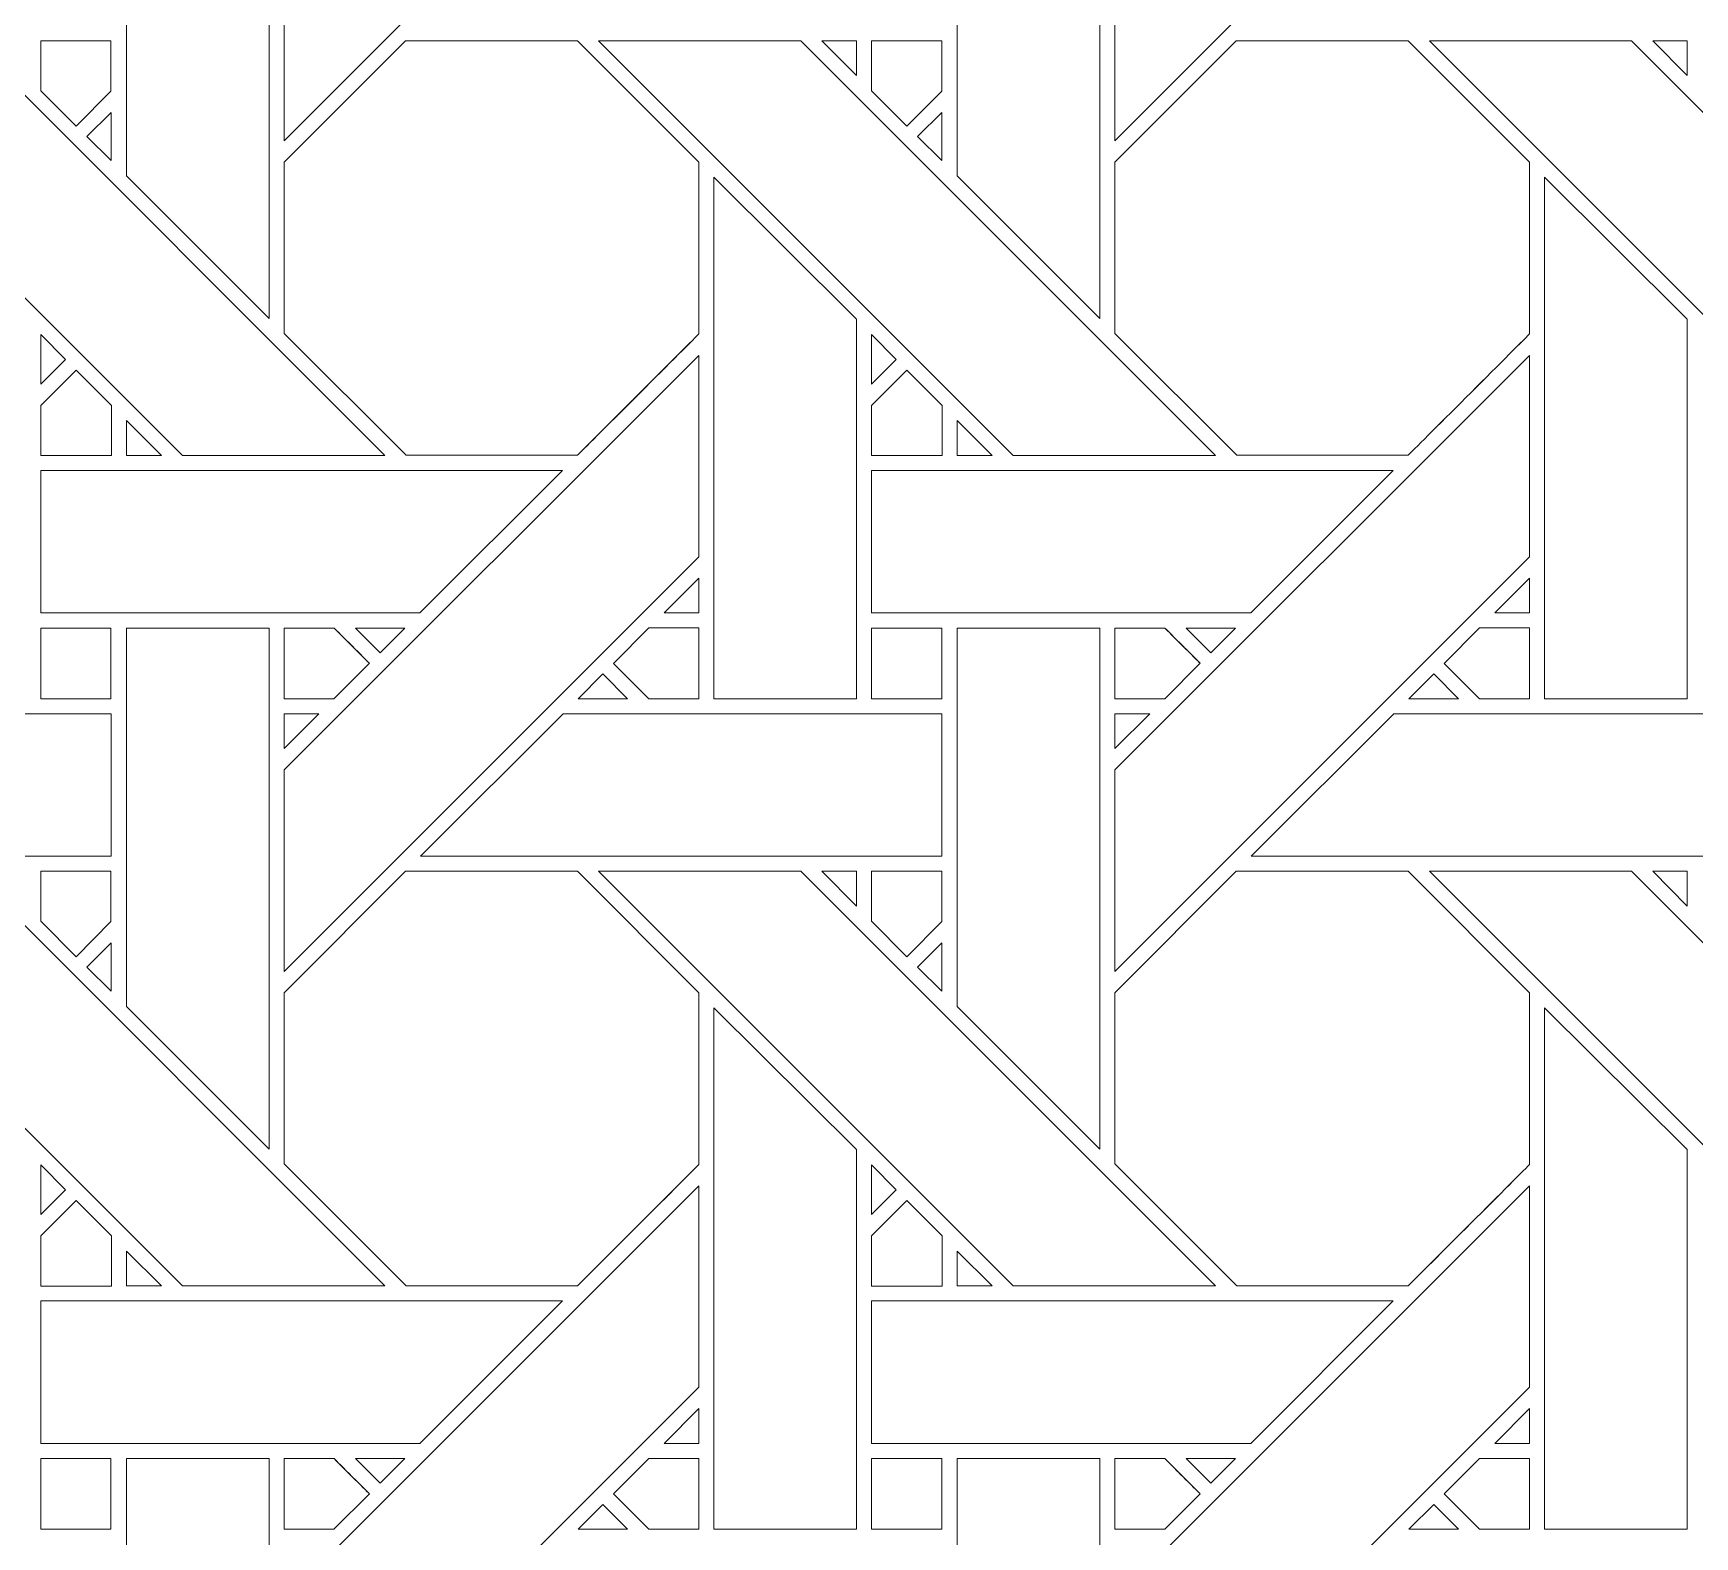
# Model space of a CAD drawing. Header units: inches. Extents: x 4.9 to 19.9, y 3.1 to 15.1.
# Drawn here: x 8.539 to 10.436, y 9.046 to 10.763 of the extents above; entities that cross this region are included whole.
import ezdxf

# ---------------------------------------------------------------- set-up
doc = ezdxf.new("R2010")
doc.units = ezdxf.units.IN
doc.header["$MEASUREMENT"] = 0
doc.layers.add('Design', color=7, linetype='Continuous', lineweight=0)

msp = doc.modelspace()

# ---------------------------------------------------------------- linework, layer by layer
at = {"layer": 'Design'}
for points, knots in [([(4.8829, 15.0948), (4.8829, 15.0948), (4.8829, 3.0948), (4.8829, 3.0948), (4.8829, 3.0948), (19.8829, 3.0948), (19.8829, 3.0948), (19.8829, 3.0948), (19.8829, 15.0948), (19.8829, 15.0948), (19.8829, 15.0948), (4.8829, 15.0948), (4.8829, 15.0948)], [0, 0, 0, 0, 1, 1, 1, 2, 2, 2, 3, 3, 3, 4, 4, 4, 4]), ([(5.4052, 14.5679), (5.4052, 14.5679), (5.4052, 3.6216), (5.4052, 3.6216), (5.4052, 3.6216), (19.3605, 3.6216), (19.3605, 3.6216), (19.3605, 3.6216), (19.3605, 14.5679), (19.3605, 14.5679), (19.3605, 14.5679), (5.4052, 14.5679), (5.4052, 14.5679)], [0, 0, 0, 0, 1, 1, 1, 2, 2, 2, 3, 3, 3, 4, 4, 4, 4]), ([(9.2992, 11.1141), (9.2992, 11.1141), (8.8255, 10.6404), (8.8255, 10.6404), (8.8255, 10.6404), (8.8255, 10.8705), (8.8255, 10.8705), (8.8255, 10.8705), (9.2992, 11.3441), (9.2992, 11.3441), (9.2992, 11.3441), (9.2992, 11.1141), (9.2992, 11.1141)], [0, 0, 0, 0, 1, 1, 1, 2, 2, 2, 3, 3, 3, 4, 4, 4, 4]), ([(10.2479, 11.1141), (10.2479, 11.1141), (9.7742, 10.6404), (9.7742, 10.6404), (9.7742, 10.6404), (9.7742, 10.8705), (9.7742, 10.8705), (9.7742, 10.8705), (10.2479, 11.3441), (10.2479, 11.3441), (10.2479, 11.3441), (10.2479, 11.1141), (10.2479, 11.1141)], [0, 0, 0, 0, 1, 1, 1, 2, 2, 2, 3, 3, 3, 4, 4, 4, 4]), ([(8.8083, 11.0326), (8.8083, 11.0326), (8.8083, 10.4375), (8.8083, 10.4375), (8.8083, 10.4375), (8.6454, 10.6004), (8.6454, 10.6004), (8.6454, 10.6004), (8.6454, 11.0326), (8.6454, 11.0326), (8.6454, 11.0326), (8.8083, 11.0326), (8.8083, 11.0326)], [0, 0, 0, 0, 1, 1, 1, 2, 2, 2, 3, 3, 3, 4, 4, 4, 4]), ([(9.5942, 10.6004), (9.5942, 10.6004), (9.5942, 11.0326), (9.5942, 11.0326), (9.5942, 11.0326), (9.7571, 11.0326), (9.7571, 11.0326), (9.7571, 11.0326), (9.7571, 10.4375), (9.7571, 10.4375), (9.7571, 10.4375), (9.5942, 10.6004), (9.5942, 10.6004)], [0, 0, 0, 0, 1, 1, 1, 2, 2, 2, 3, 3, 3, 4, 4, 4, 4]), ([(8.4669, 10.7548), (8.4669, 10.7548), (8.9405, 10.2811), (8.9405, 10.2811), (8.9405, 10.2811), (8.7095, 10.2811), (8.7095, 10.2811), (8.7095, 10.2811), (8.2359, 10.7548), (8.2359, 10.7548), (8.2359, 10.7548), (8.4669, 10.7548), (8.4669, 10.7548)], [0, 0, 0, 0, 1, 1, 1, 2, 2, 2, 3, 3, 3, 4, 4, 4, 4]), ([(8.6278, 10.7548), (8.6278, 10.7548), (8.6278, 10.6972), (8.6278, 10.6972), (8.6278, 10.6972), (8.5879, 10.6573), (8.5879, 10.6573), (8.5879, 10.6573), (8.5476, 10.6976), (8.5476, 10.6976), (8.5476, 10.6976), (8.5476, 10.7548), (8.5476, 10.7548), (8.5476, 10.7548), (8.6278, 10.7548), (8.6278, 10.7548)], [0, 0, 0, 0, 1, 1, 1, 2, 2, 2, 3, 3, 3, 4, 4, 4, 5, 5, 5, 5]), ([(8.5879, 10.6573), (8.5879, 10.6573), (8.5476, 10.6976), (8.5476, 10.6976), (8.5476, 10.6976), (8.5476, 10.7548), (8.5476, 10.7548), (8.5476, 10.7548), (8.6278, 10.7548), (8.6278, 10.7548), (8.6278, 10.7548), (8.6278, 10.6972), (8.6278, 10.6972), (8.6278, 10.6972), (8.5879, 10.6573), (8.5879, 10.6573)], [0, 0, 0, 0, 1, 1, 1, 2, 2, 2, 3, 3, 3, 4, 4, 4, 5, 5, 5, 5]), ([(8.9642, 10.7548), (8.9642, 10.7548), (9.1604, 10.7548), (9.1604, 10.7548), (9.1604, 10.7548), (9.2991, 10.6161), (9.2991, 10.6161), (9.2991, 10.6161), (9.2991, 10.4199), (9.2991, 10.4199), (9.2813, 10.4019), (9.1694, 10.2902), (9.1604, 10.2812), (9.1604, 10.2812), (8.9647, 10.2812), (8.9647, 10.2812), (8.9647, 10.2812), (8.8255, 10.4204), (8.8255, 10.4204), (8.8255, 10.4204), (8.8255, 10.6161), (8.8255, 10.6161), (8.8255, 10.6161), (8.9642, 10.7548), (8.9642, 10.7548)], [0, 0, 0, 0, 1, 1, 1, 2, 2, 2, 3, 3, 3, 4, 4, 4, 5, 5, 5, 6, 6, 6, 7, 7, 7, 8, 8, 8, 8]), ([(8.8255, 10.6161), (8.8255, 10.6161), (8.9642, 10.7548), (8.9642, 10.7548), (8.9642, 10.7548), (9.1604, 10.7548), (9.1604, 10.7548), (9.1604, 10.7548), (9.2991, 10.6161), (9.2991, 10.6161), (9.2991, 10.6161), (9.2991, 10.4199), (9.2991, 10.4199), (9.2811, 10.4017), (9.1692, 10.29), (9.1604, 10.2812), (9.1604, 10.2812), (8.9647, 10.2812), (8.9647, 10.2812), (8.9647, 10.2812), (8.8255, 10.4204), (8.8255, 10.4204), (8.8255, 10.4204), (8.8255, 10.6161), (8.8255, 10.6161)], [0, 0, 0, 0, 1, 1, 1, 2, 2, 2, 3, 3, 3, 4, 4, 4, 5, 5, 5, 6, 6, 6, 7, 7, 7, 8, 8, 8, 8]), ([(9.8892, 10.2811), (9.8892, 10.2811), (9.6582, 10.2811), (9.6582, 10.2811), (9.6582, 10.2811), (9.1846, 10.7548), (9.1846, 10.7548), (9.1846, 10.7548), (9.4156, 10.7548), (9.4156, 10.7548), (9.4156, 10.7548), (9.8892, 10.2811), (9.8892, 10.2811)], [0, 0, 0, 0, 1, 1, 1, 2, 2, 2, 3, 3, 3, 4, 4, 4, 4]), ([(9.4397, 10.7548), (9.4397, 10.7548), (9.4791, 10.7548), (9.4791, 10.7548), (9.4791, 10.7548), (9.4791, 10.715), (9.4791, 10.715), (9.4791, 10.715), (9.4397, 10.7548), (9.4397, 10.7548)], [0, 0, 0, 0, 1, 1, 1, 2, 2, 2, 3, 3, 3, 3]), ([(9.5766, 10.7548), (9.5766, 10.7548), (9.5766, 10.6972), (9.5766, 10.6972), (9.5766, 10.6972), (9.5366, 10.6573), (9.5366, 10.6573), (9.5366, 10.6573), (9.4963, 10.6976), (9.4963, 10.6976), (9.4963, 10.6976), (9.4963, 10.7548), (9.4963, 10.7548), (9.4963, 10.7548), (9.5766, 10.7548), (9.5766, 10.7548)], [0, 0, 0, 0, 1, 1, 1, 2, 2, 2, 3, 3, 3, 4, 4, 4, 5, 5, 5, 5]), ([(9.5766, 10.6972), (9.5766, 10.6972), (9.5366, 10.6573), (9.5366, 10.6573), (9.5366, 10.6573), (9.4963, 10.6976), (9.4963, 10.6976), (9.4963, 10.6976), (9.4963, 10.7548), (9.4963, 10.7548), (9.4963, 10.7548), (9.5766, 10.7548), (9.5766, 10.7548), (9.5766, 10.7548), (9.5766, 10.6972), (9.5766, 10.6972)], [0, 0, 0, 0, 1, 1, 1, 2, 2, 2, 3, 3, 3, 4, 4, 4, 5, 5, 5, 5]), ([(9.9129, 10.7548), (9.9129, 10.7548), (10.1091, 10.7548), (10.1091, 10.7548), (10.1091, 10.7548), (10.2478, 10.6161), (10.2478, 10.6161), (10.2478, 10.6161), (10.2478, 10.4199), (10.2478, 10.4199), (10.23, 10.4019), (10.1181, 10.2902), (10.1091, 10.2812), (10.1091, 10.2812), (9.9134, 10.2812), (9.9134, 10.2812), (9.9134, 10.2812), (9.7742, 10.4204), (9.7742, 10.4204), (9.7742, 10.4204), (9.7742, 10.6161), (9.7742, 10.6161), (9.7742, 10.6161), (9.9129, 10.7548), (9.9129, 10.7548)], [0, 0, 0, 0, 1, 1, 1, 2, 2, 2, 3, 3, 3, 4, 4, 4, 5, 5, 5, 6, 6, 6, 7, 7, 7, 8, 8, 8, 8]), ([(10.2478, 10.6161), (10.2478, 10.6161), (10.2478, 10.4199), (10.2478, 10.4199), (10.23, 10.4018), (10.118, 10.2901), (10.1091, 10.2812), (10.1091, 10.2812), (9.9134, 10.2812), (9.9134, 10.2812), (9.9134, 10.2812), (9.7742, 10.4204), (9.7742, 10.4204), (9.7742, 10.4204), (9.7742, 10.6161), (9.7742, 10.6161), (9.7742, 10.6161), (9.9129, 10.7548), (9.9129, 10.7548), (9.9129, 10.7548), (10.1091, 10.7548), (10.1091, 10.7548), (10.1091, 10.7548), (10.2478, 10.6161), (10.2478, 10.6161)], [0, 0, 0, 0, 1, 1, 1, 2, 2, 2, 3, 3, 3, 4, 4, 4, 5, 5, 5, 6, 6, 6, 7, 7, 7, 8, 8, 8, 8]), ([(10.838, 10.2811), (10.838, 10.2811), (10.6069, 10.2811), (10.6069, 10.2811), (10.6069, 10.2811), (10.1334, 10.7548), (10.1334, 10.7548), (10.1334, 10.7548), (10.3643, 10.7548), (10.3643, 10.7548), (10.3643, 10.7548), (10.838, 10.2811), (10.838, 10.2811)], [0, 0, 0, 0, 1, 1, 1, 2, 2, 2, 3, 3, 3, 4, 4, 4, 4]), ([(10.3884, 10.7548), (10.3884, 10.7548), (10.4279, 10.7548), (10.4279, 10.7548), (10.4279, 10.7548), (10.4279, 10.715), (10.4279, 10.715), (10.4279, 10.715), (10.3884, 10.7548), (10.3884, 10.7548)], [0, 0, 0, 0, 1, 1, 1, 2, 2, 2, 3, 3, 3, 3]), ([(8.6279, 10.6729), (8.6279, 10.6729), (8.6279, 10.6178), (8.6279, 10.6178), (8.6279, 10.6178), (8.6001, 10.6452), (8.6001, 10.6452), (8.6001, 10.6452), (8.6279, 10.6729), (8.6279, 10.6729)], [0, 0, 0, 0, 1, 1, 1, 2, 2, 2, 3, 3, 3, 3]), ([(9.5766, 10.6729), (9.5766, 10.6729), (9.5766, 10.6178), (9.5766, 10.6178), (9.5766, 10.6178), (9.5488, 10.6452), (9.5488, 10.6452), (9.5488, 10.6452), (9.5766, 10.6729), (9.5766, 10.6729)], [0, 0, 0, 0, 1, 1, 1, 2, 2, 2, 3, 3, 3, 3]), ([(9.4791, 10.4368), (9.4791, 10.4368), (9.4791, 10.0031), (9.4791, 10.0031), (9.4791, 10.0031), (9.3163, 10.0031), (9.3163, 10.0031), (9.3163, 10.0031), (9.3163, 10.599), (9.3163, 10.599), (9.3163, 10.599), (9.4791, 10.4368), (9.4791, 10.4368)], [0, 0, 0, 0, 1, 1, 1, 2, 2, 2, 3, 3, 3, 4, 4, 4, 4]), ([(10.265, 10.0031), (10.265, 10.0031), (10.265, 10.599), (10.265, 10.599), (10.265, 10.599), (10.4278, 10.4368), (10.4278, 10.4368), (10.4278, 10.4368), (10.4278, 10.0031), (10.4278, 10.0031), (10.4278, 10.0031), (10.265, 10.0031), (10.265, 10.0031)], [0, 0, 0, 0, 1, 1, 1, 2, 2, 2, 3, 3, 3, 4, 4, 4, 4]), ([(8.5476, 10.3626), (8.5476, 10.3626), (8.5476, 10.4193), (8.5476, 10.4193), (8.5476, 10.4193), (8.5758, 10.3908), (8.5758, 10.3908), (8.5758, 10.3908), (8.5476, 10.3626), (8.5476, 10.3626)], [0, 0, 0, 0, 1, 1, 1, 2, 2, 2, 3, 3, 3, 3]), ([(9.4964, 10.3626), (9.4964, 10.3626), (9.4964, 10.4193), (9.4964, 10.4193), (9.4964, 10.4193), (9.5246, 10.3908), (9.5246, 10.3908), (9.5246, 10.3908), (9.4964, 10.3626), (9.4964, 10.3626)], [0, 0, 0, 0, 1, 1, 1, 2, 2, 2, 3, 3, 3, 3]), ([(8.8255, 9.9218), (8.8255, 9.9218), (9.2992, 10.3954), (9.2992, 10.3954), (9.2992, 10.3954), (9.2992, 10.1654), (9.2992, 10.1654), (9.2992, 10.1654), (8.8255, 9.6917), (8.8255, 9.6917), (8.8255, 9.6917), (8.8255, 9.9218), (8.8255, 9.9218)], [0, 0, 0, 0, 1, 1, 1, 2, 2, 2, 3, 3, 3, 4, 4, 4, 4]), ([(10.2479, 10.1654), (10.2479, 10.1654), (9.7742, 9.6917), (9.7742, 9.6917), (9.7742, 9.6917), (9.7742, 9.9218), (9.7742, 9.9218), (9.7742, 9.9218), (10.2479, 10.3954), (10.2479, 10.3954), (10.2479, 10.3954), (10.2479, 10.1654), (10.2479, 10.1654)], [0, 0, 0, 0, 1, 1, 1, 2, 2, 2, 3, 3, 3, 4, 4, 4, 4]), ([(8.5476, 10.2809), (8.5476, 10.2809), (8.5476, 10.3382), (8.5476, 10.3382), (8.5476, 10.3382), (8.5879, 10.3785), (8.5879, 10.3785), (8.5879, 10.3785), (8.6282, 10.3382), (8.6282, 10.3382), (8.6282, 10.3382), (8.6282, 10.2809), (8.6282, 10.2809), (8.6282, 10.2809), (8.5476, 10.2809), (8.5476, 10.2809)], [0, 0, 0, 0, 1, 1, 1, 2, 2, 2, 3, 3, 3, 4, 4, 4, 5, 5, 5, 5]), ([(8.5879, 10.3785), (8.5879, 10.3785), (8.6282, 10.3382), (8.6282, 10.3382), (8.6282, 10.3382), (8.6282, 10.2809), (8.6282, 10.2809), (8.6282, 10.2809), (8.5476, 10.2809), (8.5476, 10.2809), (8.5476, 10.2809), (8.5476, 10.3382), (8.5476, 10.3382), (8.5476, 10.3382), (8.5879, 10.3785), (8.5879, 10.3785)], [0, 0, 0, 0, 1, 1, 1, 2, 2, 2, 3, 3, 3, 4, 4, 4, 5, 5, 5, 5]), ([(9.4963, 10.2809), (9.4963, 10.2809), (9.4963, 10.3382), (9.4963, 10.3382), (9.4963, 10.3382), (9.5367, 10.3785), (9.5367, 10.3785), (9.5367, 10.3785), (9.577, 10.3382), (9.577, 10.3382), (9.577, 10.3382), (9.577, 10.2809), (9.577, 10.2809), (9.577, 10.2809), (9.4963, 10.2809), (9.4963, 10.2809)], [0, 0, 0, 0, 1, 1, 1, 2, 2, 2, 3, 3, 3, 4, 4, 4, 5, 5, 5, 5]), ([(9.5367, 10.3785), (9.5367, 10.3785), (9.577, 10.3382), (9.577, 10.3382), (9.577, 10.3382), (9.577, 10.2809), (9.577, 10.2809), (9.577, 10.2809), (9.4963, 10.2809), (9.4963, 10.2809), (9.4963, 10.2809), (9.4963, 10.3382), (9.4963, 10.3382), (9.4963, 10.3382), (9.5367, 10.3785), (9.5367, 10.3785)], [0, 0, 0, 0, 1, 1, 1, 2, 2, 2, 3, 3, 3, 4, 4, 4, 5, 5, 5, 5]), ([(8.6455, 10.2811), (8.6455, 10.2811), (8.6455, 10.3209), (8.6455, 10.3209), (8.6455, 10.3209), (8.6853, 10.2811), (8.6853, 10.2811), (8.6853, 10.2811), (8.6455, 10.2811), (8.6455, 10.2811)], [0, 0, 0, 0, 1, 1, 1, 2, 2, 2, 3, 3, 3, 3]), ([(9.5943, 10.2811), (9.5943, 10.2811), (9.5943, 10.3209), (9.5943, 10.3209), (9.5943, 10.3209), (9.634, 10.2811), (9.634, 10.2811), (9.634, 10.2811), (9.5943, 10.2811), (9.5943, 10.2811)], [0, 0, 0, 0, 1, 1, 1, 2, 2, 2, 3, 3, 3, 3]), ([(8.5476, 10.1012), (8.5476, 10.1012), (8.5476, 10.2639), (8.5476, 10.2639), (8.5476, 10.2639), (9.1433, 10.2639), (9.1433, 10.2639), (9.1433, 10.2639), (8.9806, 10.1012), (8.9806, 10.1012), (8.9806, 10.1012), (8.5476, 10.1012), (8.5476, 10.1012)], [0, 0, 0, 0, 1, 1, 1, 2, 2, 2, 3, 3, 3, 4, 4, 4, 4]), ([(9.4964, 10.1012), (9.4964, 10.1012), (9.4964, 10.2639), (9.4964, 10.2639), (9.4964, 10.2639), (10.0921, 10.2639), (10.0921, 10.2639), (10.0921, 10.2639), (9.9293, 10.1012), (9.9293, 10.1012), (9.9293, 10.1012), (9.4964, 10.1012), (9.4964, 10.1012)], [0, 0, 0, 0, 1, 1, 1, 2, 2, 2, 3, 3, 3, 4, 4, 4, 4]), ([(9.2594, 10.1012), (9.2594, 10.1012), (9.2992, 10.141), (9.2992, 10.141), (9.2992, 10.141), (9.2992, 10.1012), (9.2992, 10.1012), (9.2992, 10.1012), (9.2594, 10.1012), (9.2594, 10.1012)], [0, 0, 0, 0, 1, 1, 1, 2, 2, 2, 3, 3, 3, 3]), ([(10.2479, 10.1012), (10.2479, 10.1012), (10.2081, 10.1012), (10.2081, 10.1012), (10.2081, 10.1012), (10.2479, 10.141), (10.2479, 10.141), (10.2479, 10.141), (10.2479, 10.1012), (10.2479, 10.1012)], [0, 0, 0, 0, 1, 1, 1, 2, 2, 2, 3, 3, 3, 3]), ([(8.6278, 10.0031), (8.6278, 10.0031), (8.5476, 10.0031), (8.5476, 10.0031), (8.5476, 10.0031), (8.5476, 10.0839), (8.5476, 10.0839), (8.5476, 10.0839), (8.6278, 10.0839), (8.6278, 10.0839), (8.6278, 10.0839), (8.6278, 10.0031), (8.6278, 10.0031)], [0, 0, 0, 0, 1, 1, 1, 2, 2, 2, 3, 3, 3, 4, 4, 4, 4]), ([(8.5476, 10.0839), (8.5476, 10.0839), (8.6278, 10.0839), (8.6278, 10.0839), (8.6278, 10.0839), (8.6278, 10.0031), (8.6278, 10.0031), (8.6278, 10.0031), (8.5476, 10.0031), (8.5476, 10.0031), (8.5476, 10.0031), (8.5476, 10.0839), (8.5476, 10.0839)], [0, 0, 0, 0, 1, 1, 1, 2, 2, 2, 3, 3, 3, 4, 4, 4, 4]), ([(8.8083, 10.0839), (8.8083, 10.0839), (8.8083, 9.4888), (8.8083, 9.4888), (8.8083, 9.4888), (8.6454, 9.6517), (8.6454, 9.6517), (8.6454, 9.6517), (8.6454, 10.0839), (8.6454, 10.0839), (8.6454, 10.0839), (8.8083, 10.0839), (8.8083, 10.0839)], [0, 0, 0, 0, 1, 1, 1, 2, 2, 2, 3, 3, 3, 4, 4, 4, 4]), ([(8.8825, 10.0839), (8.8877, 10.0788), (8.9184, 10.048), (8.9229, 10.0436), (8.9229, 10.0436), (8.8824, 10.0032), (8.8824, 10.0032), (8.8824, 10.0032), (8.8255, 10.0032), (8.8255, 10.0032), (8.8255, 10.0032), (8.8255, 10.0839), (8.8255, 10.0839), (8.8255, 10.0839), (8.8825, 10.0839), (8.8825, 10.0839)], [0, 0, 0, 0, 1, 1, 1, 2, 2, 2, 3, 3, 3, 4, 4, 4, 5, 5, 5, 5]), ([(8.9229, 10.0436), (8.9229, 10.0436), (8.8824, 10.0032), (8.8824, 10.0032), (8.8824, 10.0032), (8.8255, 10.0032), (8.8255, 10.0032), (8.8255, 10.0032), (8.8255, 10.0839), (8.8255, 10.0839), (8.8255, 10.0839), (8.8825, 10.0839), (8.8825, 10.0839), (8.8878, 10.0787), (8.9186, 10.0479), (8.9229, 10.0436)], [0, 0, 0, 0, 1, 1, 1, 2, 2, 2, 3, 3, 3, 4, 4, 4, 5, 5, 5, 5]), ([(8.9069, 10.0839), (8.9069, 10.0839), (8.9634, 10.0839), (8.9634, 10.0839), (8.9634, 10.0839), (8.9351, 10.0557), (8.9351, 10.0557), (8.9351, 10.0557), (8.9069, 10.0839), (8.9069, 10.0839)], [0, 0, 0, 0, 1, 1, 1, 2, 2, 2, 3, 3, 3, 3]), ([(9.2991, 10.084), (9.2991, 10.084), (9.2991, 10.0031), (9.2991, 10.0031), (9.2991, 10.0031), (9.242, 10.0031), (9.242, 10.0031), (9.242, 10.0031), (9.2017, 10.0435), (9.2017, 10.0435), (9.2017, 10.0435), (9.2421, 10.084), (9.2421, 10.084), (9.2421, 10.084), (9.2991, 10.084), (9.2991, 10.084)], [0, 0, 0, 0, 1, 1, 1, 2, 2, 2, 3, 3, 3, 4, 4, 4, 5, 5, 5, 5]), ([(9.2017, 10.0435), (9.2017, 10.0435), (9.2421, 10.084), (9.2421, 10.084), (9.2421, 10.084), (9.2991, 10.084), (9.2991, 10.084), (9.2991, 10.084), (9.2991, 10.0031), (9.2991, 10.0031), (9.2991, 10.0031), (9.242, 10.0031), (9.242, 10.0031), (9.242, 10.0031), (9.2017, 10.0435), (9.2017, 10.0435)], [0, 0, 0, 0, 1, 1, 1, 2, 2, 2, 3, 3, 3, 4, 4, 4, 5, 5, 5, 5]), ([(9.5766, 10.0031), (9.5766, 10.0031), (9.4963, 10.0031), (9.4963, 10.0031), (9.4963, 10.0031), (9.4963, 10.0839), (9.4963, 10.0839), (9.4963, 10.0839), (9.5766, 10.0839), (9.5766, 10.0839), (9.5766, 10.0839), (9.5766, 10.0031), (9.5766, 10.0031)], [0, 0, 0, 0, 1, 1, 1, 2, 2, 2, 3, 3, 3, 4, 4, 4, 4]), ([(9.5766, 10.0839), (9.5766, 10.0839), (9.5766, 10.0031), (9.5766, 10.0031), (9.5766, 10.0031), (9.4963, 10.0031), (9.4963, 10.0031), (9.4963, 10.0031), (9.4963, 10.0839), (9.4963, 10.0839), (9.4963, 10.0839), (9.5766, 10.0839), (9.5766, 10.0839)], [0, 0, 0, 0, 1, 1, 1, 2, 2, 2, 3, 3, 3, 4, 4, 4, 4]), ([(9.7571, 10.0839), (9.7571, 10.0839), (9.7571, 9.4888), (9.7571, 9.4888), (9.7571, 9.4888), (9.5942, 9.6517), (9.5942, 9.6517), (9.5942, 9.6517), (9.5942, 10.0839), (9.5942, 10.0839), (9.5942, 10.0839), (9.7571, 10.0839), (9.7571, 10.0839)], [0, 0, 0, 0, 1, 1, 1, 2, 2, 2, 3, 3, 3, 4, 4, 4, 4]), ([(9.8313, 10.0839), (9.8364, 10.0788), (9.8672, 10.048), (9.8716, 10.0436), (9.8716, 10.0436), (9.8312, 10.0032), (9.8312, 10.0032), (9.8312, 10.0032), (9.7742, 10.0032), (9.7742, 10.0032), (9.7742, 10.0032), (9.7742, 10.0839), (9.7742, 10.0839), (9.7742, 10.0839), (9.8313, 10.0839), (9.8313, 10.0839)], [0, 0, 0, 0, 1, 1, 1, 2, 2, 2, 3, 3, 3, 4, 4, 4, 5, 5, 5, 5]), ([(9.8559, 10.0593), (9.8559, 10.0593), (9.8716, 10.0436), (9.8716, 10.0436), (9.8716, 10.0436), (9.8312, 10.0032), (9.8312, 10.0032), (9.8312, 10.0032), (9.7742, 10.0032), (9.7742, 10.0032), (9.7742, 10.0032), (9.7742, 10.0839), (9.7742, 10.0839), (9.7742, 10.0839), (9.8313, 10.0839), (9.8313, 10.0839), (9.8366, 10.0786), (9.8466, 10.0686), (9.8559, 10.0593)], [0, 0, 0, 0, 1, 1, 1, 2, 2, 2, 3, 3, 3, 4, 4, 4, 5, 5, 5, 6, 6, 6, 6]), ([(9.8556, 10.0839), (9.8556, 10.0839), (9.9121, 10.0839), (9.9121, 10.0839), (9.9121, 10.0839), (9.8838, 10.0557), (9.8838, 10.0557), (9.8838, 10.0557), (9.8556, 10.0839), (9.8556, 10.0839)], [0, 0, 0, 0, 1, 1, 1, 2, 2, 2, 3, 3, 3, 3]), ([(10.2479, 10.084), (10.2479, 10.084), (10.2479, 10.0031), (10.2479, 10.0031), (10.2479, 10.0031), (10.1907, 10.0031), (10.1907, 10.0031), (10.1907, 10.0031), (10.1504, 10.0435), (10.1504, 10.0435), (10.1504, 10.0435), (10.1908, 10.084), (10.1908, 10.084), (10.1908, 10.084), (10.2479, 10.084), (10.2479, 10.084)], [0, 0, 0, 0, 1, 1, 1, 2, 2, 2, 3, 3, 3, 4, 4, 4, 5, 5, 5, 5]), ([(10.1504, 10.0435), (10.1504, 10.0435), (10.1908, 10.084), (10.1908, 10.084), (10.1908, 10.084), (10.2479, 10.084), (10.2479, 10.084), (10.2479, 10.084), (10.2479, 10.0031), (10.2479, 10.0031), (10.2479, 10.0031), (10.1907, 10.0031), (10.1907, 10.0031), (10.1907, 10.0031), (10.1504, 10.0435), (10.1504, 10.0435)], [0, 0, 0, 0, 1, 1, 1, 2, 2, 2, 3, 3, 3, 4, 4, 4, 5, 5, 5, 5]), ([(9.2178, 10.0031), (9.2178, 10.0031), (9.1613, 10.0031), (9.1613, 10.0031), (9.1613, 10.0031), (9.1896, 10.0314), (9.1896, 10.0314), (9.1896, 10.0314), (9.2178, 10.0031), (9.2178, 10.0031)], [0, 0, 0, 0, 1, 1, 1, 2, 2, 2, 3, 3, 3, 3]), ([(10.1666, 10.0031), (10.1666, 10.0031), (10.11, 10.0031), (10.11, 10.0031), (10.11, 10.0031), (10.1383, 10.0314), (10.1383, 10.0314), (10.1383, 10.0314), (10.1666, 10.0031), (10.1666, 10.0031)], [0, 0, 0, 0, 1, 1, 1, 2, 2, 2, 3, 3, 3, 3]), ([(8.1954, 9.986), (8.1954, 9.986), (8.6279, 9.986), (8.6279, 9.986), (8.6279, 9.986), (8.6279, 9.8232), (8.6279, 9.8232), (8.6279, 9.8232), (8.0326, 9.8232), (8.0326, 9.8232), (8.0326, 9.8232), (8.1954, 9.986), (8.1954, 9.986)], [0, 0, 0, 0, 1, 1, 1, 2, 2, 2, 3, 3, 3, 4, 4, 4, 4]), ([(8.8653, 9.986), (8.8653, 9.986), (8.8255, 9.9462), (8.8255, 9.9462), (8.8255, 9.9462), (8.8255, 9.986), (8.8255, 9.986), (8.8255, 9.986), (8.8653, 9.986), (8.8653, 9.986)], [0, 0, 0, 0, 1, 1, 1, 2, 2, 2, 3, 3, 3, 3]), ([(9.1442, 9.986), (9.1442, 9.986), (9.5766, 9.986), (9.5766, 9.986), (9.5766, 9.986), (9.5766, 9.8232), (9.5766, 9.8232), (9.5766, 9.8232), (8.9813, 9.8232), (8.9813, 9.8232), (8.9813, 9.8232), (9.1442, 9.986), (9.1442, 9.986)], [0, 0, 0, 0, 1, 1, 1, 2, 2, 2, 3, 3, 3, 4, 4, 4, 4]), ([(9.814, 9.986), (9.814, 9.986), (9.7742, 9.9462), (9.7742, 9.9462), (9.7742, 9.9462), (9.7742, 9.986), (9.7742, 9.986), (9.7742, 9.986), (9.814, 9.986), (9.814, 9.986)], [0, 0, 0, 0, 1, 1, 1, 2, 2, 2, 3, 3, 3, 3]), ([(10.5253, 9.986), (10.5253, 9.986), (10.5253, 9.8232), (10.5253, 9.8232), (10.5253, 9.8232), (9.93, 9.8232), (9.93, 9.8232), (9.93, 9.8232), (10.0929, 9.986), (10.0929, 9.986), (10.0929, 9.986), (10.5253, 9.986), (10.5253, 9.986)], [0, 0, 0, 0, 1, 1, 1, 2, 2, 2, 3, 3, 3, 4, 4, 4, 4]), ([(8.4669, 9.8061), (8.4669, 9.8061), (8.9405, 9.3324), (8.9405, 9.3324), (8.9405, 9.3324), (8.7095, 9.3324), (8.7095, 9.3324), (8.7095, 9.3324), (8.2359, 9.8061), (8.2359, 9.8061), (8.2359, 9.8061), (8.4669, 9.8061), (8.4669, 9.8061)], [0, 0, 0, 0, 1, 1, 1, 2, 2, 2, 3, 3, 3, 4, 4, 4, 4]), ([(8.6278, 9.8061), (8.6278, 9.8061), (8.6278, 9.7485), (8.6278, 9.7485), (8.6278, 9.7485), (8.5879, 9.7085), (8.5879, 9.7085), (8.5879, 9.7085), (8.5476, 9.7489), (8.5476, 9.7489), (8.5476, 9.7489), (8.5476, 9.8061), (8.5476, 9.8061), (8.5476, 9.8061), (8.6278, 9.8061), (8.6278, 9.8061)], [0, 0, 0, 0, 1, 1, 1, 2, 2, 2, 3, 3, 3, 4, 4, 4, 5, 5, 5, 5]), ([(8.5879, 9.7085), (8.5879, 9.7085), (8.5476, 9.7489), (8.5476, 9.7489), (8.5476, 9.7489), (8.5476, 9.8061), (8.5476, 9.8061), (8.5476, 9.8061), (8.6278, 9.8061), (8.6278, 9.8061), (8.6278, 9.8061), (8.6278, 9.7485), (8.6278, 9.7485), (8.6278, 9.7485), (8.5879, 9.7085), (8.5879, 9.7085)], [0, 0, 0, 0, 1, 1, 1, 2, 2, 2, 3, 3, 3, 4, 4, 4, 5, 5, 5, 5]), ([(8.9642, 9.8061), (8.9642, 9.8061), (9.1604, 9.8061), (9.1604, 9.8061), (9.1604, 9.8061), (9.2991, 9.6673), (9.2991, 9.6673), (9.2991, 9.6673), (9.2991, 9.4711), (9.2991, 9.4711), (9.2813, 9.4532), (9.1694, 9.3414), (9.1604, 9.3324), (9.1604, 9.3324), (8.9647, 9.3324), (8.9647, 9.3324), (8.9647, 9.3324), (8.8255, 9.4717), (8.8255, 9.4717), (8.8255, 9.4717), (8.8255, 9.6673), (8.8255, 9.6673), (8.8255, 9.6673), (8.9642, 9.8061), (8.9642, 9.8061)], [0, 0, 0, 0, 1, 1, 1, 2, 2, 2, 3, 3, 3, 4, 4, 4, 5, 5, 5, 6, 6, 6, 7, 7, 7, 8, 8, 8, 8]), ([(8.8255, 9.6673), (8.8255, 9.6673), (8.9642, 9.8061), (8.9642, 9.8061), (8.9642, 9.8061), (9.1604, 9.8061), (9.1604, 9.8061), (9.1604, 9.8061), (9.2991, 9.6673), (9.2991, 9.6673), (9.2991, 9.6673), (9.2991, 9.4711), (9.2991, 9.4711), (9.2814, 9.4533), (9.1695, 9.3415), (9.1604, 9.3324), (9.1604, 9.3324), (8.9647, 9.3324), (8.9647, 9.3324), (8.9647, 9.3324), (8.8255, 9.4717), (8.8255, 9.4717), (8.8255, 9.4717), (8.8255, 9.6673), (8.8255, 9.6673)], [0, 0, 0, 0, 1, 1, 1, 2, 2, 2, 3, 3, 3, 4, 4, 4, 5, 5, 5, 6, 6, 6, 7, 7, 7, 8, 8, 8, 8]), ([(9.4156, 9.8061), (9.4156, 9.8061), (9.8892, 9.3324), (9.8892, 9.3324), (9.8892, 9.3324), (9.6582, 9.3324), (9.6582, 9.3324), (9.6582, 9.3324), (9.1846, 9.8061), (9.1846, 9.8061), (9.1846, 9.8061), (9.4156, 9.8061), (9.4156, 9.8061)], [0, 0, 0, 0, 1, 1, 1, 2, 2, 2, 3, 3, 3, 4, 4, 4, 4]), ([(9.4791, 9.8061), (9.4791, 9.8061), (9.4791, 9.7662), (9.4791, 9.7662), (9.4791, 9.7662), (9.4397, 9.8061), (9.4397, 9.8061), (9.4397, 9.8061), (9.4791, 9.8061), (9.4791, 9.8061)], [0, 0, 0, 0, 1, 1, 1, 2, 2, 2, 3, 3, 3, 3]), ([(9.5766, 9.8061), (9.5766, 9.8061), (9.5766, 9.7485), (9.5766, 9.7485), (9.5766, 9.7485), (9.5366, 9.7085), (9.5366, 9.7085), (9.5366, 9.7085), (9.4963, 9.7489), (9.4963, 9.7489), (9.4963, 9.7489), (9.4963, 9.8061), (9.4963, 9.8061), (9.4963, 9.8061), (9.5766, 9.8061), (9.5766, 9.8061)], [0, 0, 0, 0, 1, 1, 1, 2, 2, 2, 3, 3, 3, 4, 4, 4, 5, 5, 5, 5]), ([(9.5366, 9.7085), (9.5366, 9.7085), (9.4963, 9.7489), (9.4963, 9.7489), (9.4963, 9.7489), (9.4963, 9.8061), (9.4963, 9.8061), (9.4963, 9.8061), (9.5766, 9.8061), (9.5766, 9.8061), (9.5766, 9.8061), (9.5766, 9.7485), (9.5766, 9.7485), (9.5766, 9.7485), (9.5366, 9.7085), (9.5366, 9.7085)], [0, 0, 0, 0, 1, 1, 1, 2, 2, 2, 3, 3, 3, 4, 4, 4, 5, 5, 5, 5]), ([(9.9129, 9.8061), (9.9129, 9.8061), (10.1091, 9.8061), (10.1091, 9.8061), (10.1091, 9.8061), (10.2478, 9.6673), (10.2478, 9.6673), (10.2478, 9.6673), (10.2478, 9.4711), (10.2478, 9.4711), (10.23, 9.4532), (10.1181, 9.3414), (10.1091, 9.3324), (10.1091, 9.3324), (9.9134, 9.3324), (9.9134, 9.3324), (9.9134, 9.3324), (9.7742, 9.4717), (9.7742, 9.4717), (9.7742, 9.4717), (9.7742, 9.6673), (9.7742, 9.6673), (9.7742, 9.6673), (9.9129, 9.8061), (9.9129, 9.8061)], [0, 0, 0, 0, 1, 1, 1, 2, 2, 2, 3, 3, 3, 4, 4, 4, 5, 5, 5, 6, 6, 6, 7, 7, 7, 8, 8, 8, 8]), ([(9.7742, 9.6673), (9.7742, 9.6673), (9.9129, 9.8061), (9.9129, 9.8061), (9.9129, 9.8061), (10.1091, 9.8061), (10.1091, 9.8061), (10.1091, 9.8061), (10.2478, 9.6673), (10.2478, 9.6673), (10.2478, 9.6673), (10.2478, 9.4711), (10.2478, 9.4711), (10.2301, 9.4533), (10.1182, 9.3415), (10.1091, 9.3324), (10.1091, 9.3324), (9.9134, 9.3324), (9.9134, 9.3324), (9.9134, 9.3324), (9.7742, 9.4717), (9.7742, 9.4717), (9.7742, 9.4717), (9.7742, 9.6673), (9.7742, 9.6673)], [0, 0, 0, 0, 1, 1, 1, 2, 2, 2, 3, 3, 3, 4, 4, 4, 5, 5, 5, 6, 6, 6, 7, 7, 7, 8, 8, 8, 8]), ([(10.838, 9.3324), (10.838, 9.3324), (10.6069, 9.3324), (10.6069, 9.3324), (10.6069, 9.3324), (10.1334, 9.8061), (10.1334, 9.8061), (10.1334, 9.8061), (10.3643, 9.8061), (10.3643, 9.8061), (10.3643, 9.8061), (10.838, 9.3324), (10.838, 9.3324)], [0, 0, 0, 0, 1, 1, 1, 2, 2, 2, 3, 3, 3, 4, 4, 4, 4]), ([(10.3884, 9.8061), (10.3884, 9.8061), (10.4279, 9.8061), (10.4279, 9.8061), (10.4279, 9.8061), (10.4279, 9.7662), (10.4279, 9.7662), (10.4279, 9.7662), (10.3884, 9.8061), (10.3884, 9.8061)], [0, 0, 0, 0, 1, 1, 1, 2, 2, 2, 3, 3, 3, 3]), ([(8.6279, 9.7242), (8.6279, 9.7242), (8.6279, 9.6691), (8.6279, 9.6691), (8.6279, 9.6691), (8.6001, 9.6964), (8.6001, 9.6964), (8.6001, 9.6964), (8.6279, 9.7242), (8.6279, 9.7242)], [0, 0, 0, 0, 1, 1, 1, 2, 2, 2, 3, 3, 3, 3]), ([(9.5766, 9.7242), (9.5766, 9.7242), (9.5766, 9.6691), (9.5766, 9.6691), (9.5766, 9.6691), (9.5488, 9.6964), (9.5488, 9.6964), (9.5488, 9.6964), (9.5766, 9.7242), (9.5766, 9.7242)], [0, 0, 0, 0, 1, 1, 1, 2, 2, 2, 3, 3, 3, 3]), ([(9.4791, 9.4881), (9.4791, 9.4881), (9.4791, 9.0544), (9.4791, 9.0544), (9.4791, 9.0544), (9.3163, 9.0544), (9.3163, 9.0544), (9.3163, 9.0544), (9.3163, 9.6502), (9.3163, 9.6502), (9.3163, 9.6502), (9.4791, 9.4881), (9.4791, 9.4881)], [0, 0, 0, 0, 1, 1, 1, 2, 2, 2, 3, 3, 3, 4, 4, 4, 4]), ([(10.4278, 9.4881), (10.4278, 9.4881), (10.4278, 9.0544), (10.4278, 9.0544), (10.4278, 9.0544), (10.265, 9.0544), (10.265, 9.0544), (10.265, 9.0544), (10.265, 9.6502), (10.265, 9.6502), (10.265, 9.6502), (10.4278, 9.4881), (10.4278, 9.4881)], [0, 0, 0, 0, 1, 1, 1, 2, 2, 2, 3, 3, 3, 4, 4, 4, 4]), ([(8.5476, 9.4138), (8.5476, 9.4138), (8.5476, 9.4706), (8.5476, 9.4706), (8.5476, 9.4706), (8.5758, 9.442), (8.5758, 9.442), (8.5758, 9.442), (8.5476, 9.4138), (8.5476, 9.4138)], [0, 0, 0, 0, 1, 1, 1, 2, 2, 2, 3, 3, 3, 3]), ([(9.4964, 9.4138), (9.4964, 9.4138), (9.4964, 9.4706), (9.4964, 9.4706), (9.4964, 9.4706), (9.5246, 9.442), (9.5246, 9.442), (9.5246, 9.442), (9.4964, 9.4138), (9.4964, 9.4138)], [0, 0, 0, 0, 1, 1, 1, 2, 2, 2, 3, 3, 3, 3]), ([(8.8255, 8.9731), (8.8255, 8.9731), (9.2992, 9.4467), (9.2992, 9.4467), (9.2992, 9.4467), (9.2992, 9.2166), (9.2992, 9.2166), (9.2992, 9.2166), (8.8255, 8.743), (8.8255, 8.743), (8.8255, 8.743), (8.8255, 8.9731), (8.8255, 8.9731)], [0, 0, 0, 0, 1, 1, 1, 2, 2, 2, 3, 3, 3, 4, 4, 4, 4]), ([(9.7742, 8.9731), (9.7742, 8.9731), (10.2479, 9.4467), (10.2479, 9.4467), (10.2479, 9.4467), (10.2479, 9.2166), (10.2479, 9.2166), (10.2479, 9.2166), (9.7742, 8.743), (9.7742, 8.743), (9.7742, 8.743), (9.7742, 8.9731), (9.7742, 8.9731)], [0, 0, 0, 0, 1, 1, 1, 2, 2, 2, 3, 3, 3, 4, 4, 4, 4]), ([(8.5476, 9.3322), (8.5476, 9.3322), (8.5476, 9.3895), (8.5476, 9.3895), (8.5476, 9.3895), (8.5879, 9.4298), (8.5879, 9.4298), (8.5879, 9.4298), (8.6282, 9.3895), (8.6282, 9.3895), (8.6282, 9.3895), (8.6282, 9.3322), (8.6282, 9.3322), (8.6282, 9.3322), (8.5476, 9.3322), (8.5476, 9.3322)], [0, 0, 0, 0, 1, 1, 1, 2, 2, 2, 3, 3, 3, 4, 4, 4, 5, 5, 5, 5]), ([(8.5879, 9.4298), (8.5879, 9.4298), (8.6282, 9.3895), (8.6282, 9.3895), (8.6282, 9.3895), (8.6282, 9.3322), (8.6282, 9.3322), (8.6282, 9.3322), (8.5476, 9.3322), (8.5476, 9.3322), (8.5476, 9.3322), (8.5476, 9.3895), (8.5476, 9.3895), (8.5476, 9.3895), (8.5879, 9.4298), (8.5879, 9.4298)], [0, 0, 0, 0, 1, 1, 1, 2, 2, 2, 3, 3, 3, 4, 4, 4, 5, 5, 5, 5]), ([(9.4963, 9.3322), (9.4963, 9.3322), (9.4963, 9.3895), (9.4963, 9.3895), (9.4963, 9.3895), (9.5367, 9.4298), (9.5367, 9.4298), (9.5367, 9.4298), (9.577, 9.3895), (9.577, 9.3895), (9.577, 9.3895), (9.577, 9.3322), (9.577, 9.3322), (9.577, 9.3322), (9.4963, 9.3322), (9.4963, 9.3322)], [0, 0, 0, 0, 1, 1, 1, 2, 2, 2, 3, 3, 3, 4, 4, 4, 5, 5, 5, 5]), ([(9.5367, 9.4298), (9.5367, 9.4298), (9.577, 9.3895), (9.577, 9.3895), (9.577, 9.3895), (9.577, 9.3322), (9.577, 9.3322), (9.577, 9.3322), (9.4963, 9.3322), (9.4963, 9.3322), (9.4963, 9.3322), (9.4963, 9.3895), (9.4963, 9.3895), (9.4963, 9.3895), (9.5367, 9.4298), (9.5367, 9.4298)], [0, 0, 0, 0, 1, 1, 1, 2, 2, 2, 3, 3, 3, 4, 4, 4, 5, 5, 5, 5]), ([(8.6455, 9.3324), (8.6455, 9.3324), (8.6455, 9.3722), (8.6455, 9.3722), (8.6455, 9.3722), (8.6853, 9.3324), (8.6853, 9.3324), (8.6853, 9.3324), (8.6455, 9.3324), (8.6455, 9.3324)], [0, 0, 0, 0, 1, 1, 1, 2, 2, 2, 3, 3, 3, 3]), ([(9.5943, 9.3324), (9.5943, 9.3324), (9.5943, 9.3722), (9.5943, 9.3722), (9.5943, 9.3722), (9.634, 9.3324), (9.634, 9.3324), (9.634, 9.3324), (9.5943, 9.3324), (9.5943, 9.3324)], [0, 0, 0, 0, 1, 1, 1, 2, 2, 2, 3, 3, 3, 3]), ([(8.5476, 9.1525), (8.5476, 9.1525), (8.5476, 9.3152), (8.5476, 9.3152), (8.5476, 9.3152), (9.1433, 9.3152), (9.1433, 9.3152), (9.1433, 9.3152), (8.9806, 9.1525), (8.9806, 9.1525), (8.9806, 9.1525), (8.5476, 9.1525), (8.5476, 9.1525)], [0, 0, 0, 0, 1, 1, 1, 2, 2, 2, 3, 3, 3, 4, 4, 4, 4]), ([(9.4964, 9.1525), (9.4964, 9.1525), (9.4964, 9.3152), (9.4964, 9.3152), (9.4964, 9.3152), (10.0921, 9.3152), (10.0921, 9.3152), (10.0921, 9.3152), (9.9293, 9.1525), (9.9293, 9.1525), (9.9293, 9.1525), (9.4964, 9.1525), (9.4964, 9.1525)], [0, 0, 0, 0, 1, 1, 1, 2, 2, 2, 3, 3, 3, 4, 4, 4, 4]), ([(9.2594, 9.1525), (9.2594, 9.1525), (9.2992, 9.1923), (9.2992, 9.1923), (9.2992, 9.1923), (9.2992, 9.1525), (9.2992, 9.1525), (9.2992, 9.1525), (9.2594, 9.1525), (9.2594, 9.1525)], [0, 0, 0, 0, 1, 1, 1, 2, 2, 2, 3, 3, 3, 3]), ([(10.2081, 9.1525), (10.2081, 9.1525), (10.2479, 9.1923), (10.2479, 9.1923), (10.2479, 9.1923), (10.2479, 9.1525), (10.2479, 9.1525), (10.2479, 9.1525), (10.2081, 9.1525), (10.2081, 9.1525)], [0, 0, 0, 0, 1, 1, 1, 2, 2, 2, 3, 3, 3, 3]), ([(8.6278, 9.0544), (8.6278, 9.0544), (8.5476, 9.0544), (8.5476, 9.0544), (8.5476, 9.0544), (8.5476, 9.1352), (8.5476, 9.1352), (8.5476, 9.1352), (8.6278, 9.1352), (8.6278, 9.1352), (8.6278, 9.1352), (8.6278, 9.0544), (8.6278, 9.0544)], [0, 0, 0, 0, 1, 1, 1, 2, 2, 2, 3, 3, 3, 4, 4, 4, 4]), ([(8.5476, 9.1352), (8.5476, 9.1352), (8.6278, 9.1352), (8.6278, 9.1352), (8.6278, 9.1352), (8.6278, 9.0544), (8.6278, 9.0544), (8.6278, 9.0544), (8.5476, 9.0544), (8.5476, 9.0544), (8.5476, 9.0544), (8.5476, 9.1352), (8.5476, 9.1352)], [0, 0, 0, 0, 1, 1, 1, 2, 2, 2, 3, 3, 3, 4, 4, 4, 4]), ([(8.8083, 9.1352), (8.8083, 9.1352), (8.8083, 8.5401), (8.8083, 8.5401), (8.8083, 8.5401), (8.6454, 8.703), (8.6454, 8.703), (8.6454, 8.703), (8.6454, 9.1352), (8.6454, 9.1352), (8.6454, 9.1352), (8.8083, 9.1352), (8.8083, 9.1352)], [0, 0, 0, 0, 1, 1, 1, 2, 2, 2, 3, 3, 3, 4, 4, 4, 4]), ([(8.8825, 9.1352), (8.8877, 9.1301), (8.9184, 9.0993), (8.9229, 9.0948), (8.9229, 9.0948), (8.8824, 9.0544), (8.8824, 9.0544), (8.8824, 9.0544), (8.8255, 9.0544), (8.8255, 9.0544), (8.8255, 9.0544), (8.8255, 9.1352), (8.8255, 9.1352), (8.8255, 9.1352), (8.8825, 9.1352), (8.8825, 9.1352)], [0, 0, 0, 0, 1, 1, 1, 2, 2, 2, 3, 3, 3, 4, 4, 4, 5, 5, 5, 5]), ([(8.9073, 9.1105), (8.9073, 9.1105), (8.9229, 9.0948), (8.9229, 9.0948), (8.9229, 9.0948), (8.8824, 9.0544), (8.8824, 9.0544), (8.8824, 9.0544), (8.8255, 9.0544), (8.8255, 9.0544), (8.8255, 9.0544), (8.8255, 9.1352), (8.8255, 9.1352), (8.8255, 9.1352), (8.8825, 9.1352), (8.8825, 9.1352), (8.8879, 9.1298), (8.8979, 9.1198), (8.9073, 9.1105)], [0, 0, 0, 0, 1, 1, 1, 2, 2, 2, 3, 3, 3, 4, 4, 4, 5, 5, 5, 6, 6, 6, 6]), ([(8.9069, 9.1352), (8.9069, 9.1352), (8.9634, 9.1352), (8.9634, 9.1352), (8.9634, 9.1352), (8.9351, 9.107), (8.9351, 9.107), (8.9351, 9.107), (8.9069, 9.1352), (8.9069, 9.1352)], [0, 0, 0, 0, 1, 1, 1, 2, 2, 2, 3, 3, 3, 3]), ([(9.2991, 9.1352), (9.2991, 9.1352), (9.2991, 9.0544), (9.2991, 9.0544), (9.2991, 9.0544), (9.242, 9.0544), (9.242, 9.0544), (9.242, 9.0544), (9.2017, 9.0948), (9.2017, 9.0948), (9.2017, 9.0948), (9.2421, 9.1352), (9.2421, 9.1352), (9.2421, 9.1352), (9.2991, 9.1352), (9.2991, 9.1352)], [0, 0, 0, 0, 1, 1, 1, 2, 2, 2, 3, 3, 3, 4, 4, 4, 5, 5, 5, 5]), ([(9.2017, 9.0948), (9.2017, 9.0948), (9.2421, 9.1352), (9.2421, 9.1352), (9.2421, 9.1352), (9.2991, 9.1352), (9.2991, 9.1352), (9.2991, 9.1352), (9.2991, 9.0544), (9.2991, 9.0544), (9.2991, 9.0544), (9.242, 9.0544), (9.242, 9.0544), (9.242, 9.0544), (9.2017, 9.0948), (9.2017, 9.0948)], [0, 0, 0, 0, 1, 1, 1, 2, 2, 2, 3, 3, 3, 4, 4, 4, 5, 5, 5, 5]), ([(9.5766, 9.0544), (9.5766, 9.0544), (9.4963, 9.0544), (9.4963, 9.0544), (9.4963, 9.0544), (9.4963, 9.1352), (9.4963, 9.1352), (9.4963, 9.1352), (9.5766, 9.1352), (9.5766, 9.1352), (9.5766, 9.1352), (9.5766, 9.0544), (9.5766, 9.0544)], [0, 0, 0, 0, 1, 1, 1, 2, 2, 2, 3, 3, 3, 4, 4, 4, 4]), ([(9.5766, 9.1352), (9.5766, 9.1352), (9.5766, 9.0544), (9.5766, 9.0544), (9.5766, 9.0544), (9.4963, 9.0544), (9.4963, 9.0544), (9.4963, 9.0544), (9.4963, 9.1352), (9.4963, 9.1352), (9.4963, 9.1352), (9.5766, 9.1352), (9.5766, 9.1352)], [0, 0, 0, 0, 1, 1, 1, 2, 2, 2, 3, 3, 3, 4, 4, 4, 4]), ([(9.7571, 9.1352), (9.7571, 9.1352), (9.7571, 8.5401), (9.7571, 8.5401), (9.7571, 8.5401), (9.5942, 8.703), (9.5942, 8.703), (9.5942, 8.703), (9.5942, 9.1352), (9.5942, 9.1352), (9.5942, 9.1352), (9.7571, 9.1352), (9.7571, 9.1352)], [0, 0, 0, 0, 1, 1, 1, 2, 2, 2, 3, 3, 3, 4, 4, 4, 4]), ([(9.8313, 9.1352), (9.8364, 9.1301), (9.8672, 9.0993), (9.8716, 9.0948), (9.8716, 9.0948), (9.8312, 9.0544), (9.8312, 9.0544), (9.8312, 9.0544), (9.7742, 9.0544), (9.7742, 9.0544), (9.7742, 9.0544), (9.7742, 9.1352), (9.7742, 9.1352), (9.7742, 9.1352), (9.8313, 9.1352), (9.8313, 9.1352)], [0, 0, 0, 0, 1, 1, 1, 2, 2, 2, 3, 3, 3, 4, 4, 4, 5, 5, 5, 5]), ([(9.8565, 9.11), (9.8565, 9.11), (9.8716, 9.0948), (9.8716, 9.0948), (9.8716, 9.0948), (9.8312, 9.0544), (9.8312, 9.0544), (9.8312, 9.0544), (9.7742, 9.0544), (9.7742, 9.0544), (9.7742, 9.0544), (9.7742, 9.1352), (9.7742, 9.1352), (9.7742, 9.1352), (9.8313, 9.1352), (9.8313, 9.1352), (9.8368, 9.1297), (9.847, 9.1195), (9.8565, 9.11)], [0, 0, 0, 0, 1, 1, 1, 2, 2, 2, 3, 3, 3, 4, 4, 4, 5, 5, 5, 6, 6, 6, 6]), ([(9.8556, 9.1352), (9.8556, 9.1352), (9.9121, 9.1352), (9.9121, 9.1352), (9.9121, 9.1352), (9.8838, 9.107), (9.8838, 9.107), (9.8838, 9.107), (9.8556, 9.1352), (9.8556, 9.1352)], [0, 0, 0, 0, 1, 1, 1, 2, 2, 2, 3, 3, 3, 3]), ([(10.2479, 9.1352), (10.2479, 9.1352), (10.2479, 9.0544), (10.2479, 9.0544), (10.2479, 9.0544), (10.1907, 9.0544), (10.1907, 9.0544), (10.1907, 9.0544), (10.1504, 9.0948), (10.1504, 9.0948), (10.1504, 9.0948), (10.1908, 9.1352), (10.1908, 9.1352), (10.1908, 9.1352), (10.2479, 9.1352), (10.2479, 9.1352)], [0, 0, 0, 0, 1, 1, 1, 2, 2, 2, 3, 3, 3, 4, 4, 4, 5, 5, 5, 5]), ([(10.1504, 9.0948), (10.1504, 9.0948), (10.1908, 9.1352), (10.1908, 9.1352), (10.1908, 9.1352), (10.2479, 9.1352), (10.2479, 9.1352), (10.2479, 9.1352), (10.2479, 9.0544), (10.2479, 9.0544), (10.2479, 9.0544), (10.1907, 9.0544), (10.1907, 9.0544), (10.1907, 9.0544), (10.1504, 9.0948), (10.1504, 9.0948)], [0, 0, 0, 0, 1, 1, 1, 2, 2, 2, 3, 3, 3, 4, 4, 4, 5, 5, 5, 5]), ([(9.2178, 9.0544), (9.2178, 9.0544), (9.1613, 9.0544), (9.1613, 9.0544), (9.1613, 9.0544), (9.1896, 9.0827), (9.1896, 9.0827), (9.1896, 9.0827), (9.2178, 9.0544), (9.2178, 9.0544)], [0, 0, 0, 0, 1, 1, 1, 2, 2, 2, 3, 3, 3, 3]), ([(10.1665, 9.0544), (10.1665, 9.0544), (10.1101, 9.0544), (10.1101, 9.0544), (10.1101, 9.0544), (10.1383, 9.0827), (10.1383, 9.0827), (10.1383, 9.0827), (10.1665, 9.0544), (10.1665, 9.0544)], [0, 0, 0, 0, 1, 1, 1, 2, 2, 2, 3, 3, 3, 3])]:
    msp.add_open_spline(points, degree=3, knots=knots, dxfattribs=at)

doc.saveas('drawing.dxf')
